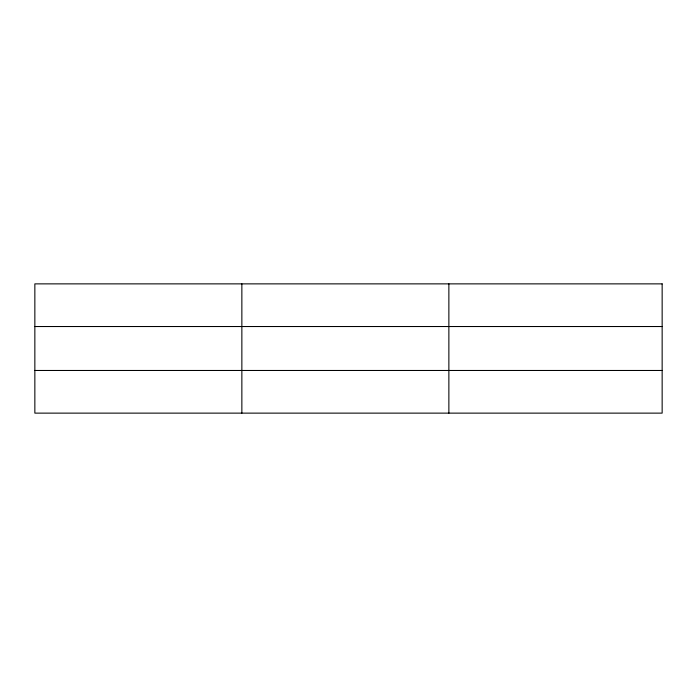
<?xml version="1.0" encoding="UTF-8"?>
<svg xmlns="http://www.w3.org/2000/svg" width="697" height="697" viewBox="0 0 697 697"><rect width="100%" height="100%" fill="white"/><g stroke="black" fill="none" stroke-linecap="round" stroke-linejoin="round"><path stroke-width="1.05" d="M241.859 413.129L241.859 283.871M448.868 413.129L448.868 283.871M34.85 326.527L662.15 326.527M34.85 370.473L662.15 370.473M662.15 283.871L662.15 413.129L34.85 413.129L34.85 283.871L662.15 283.871"/></g></svg>
